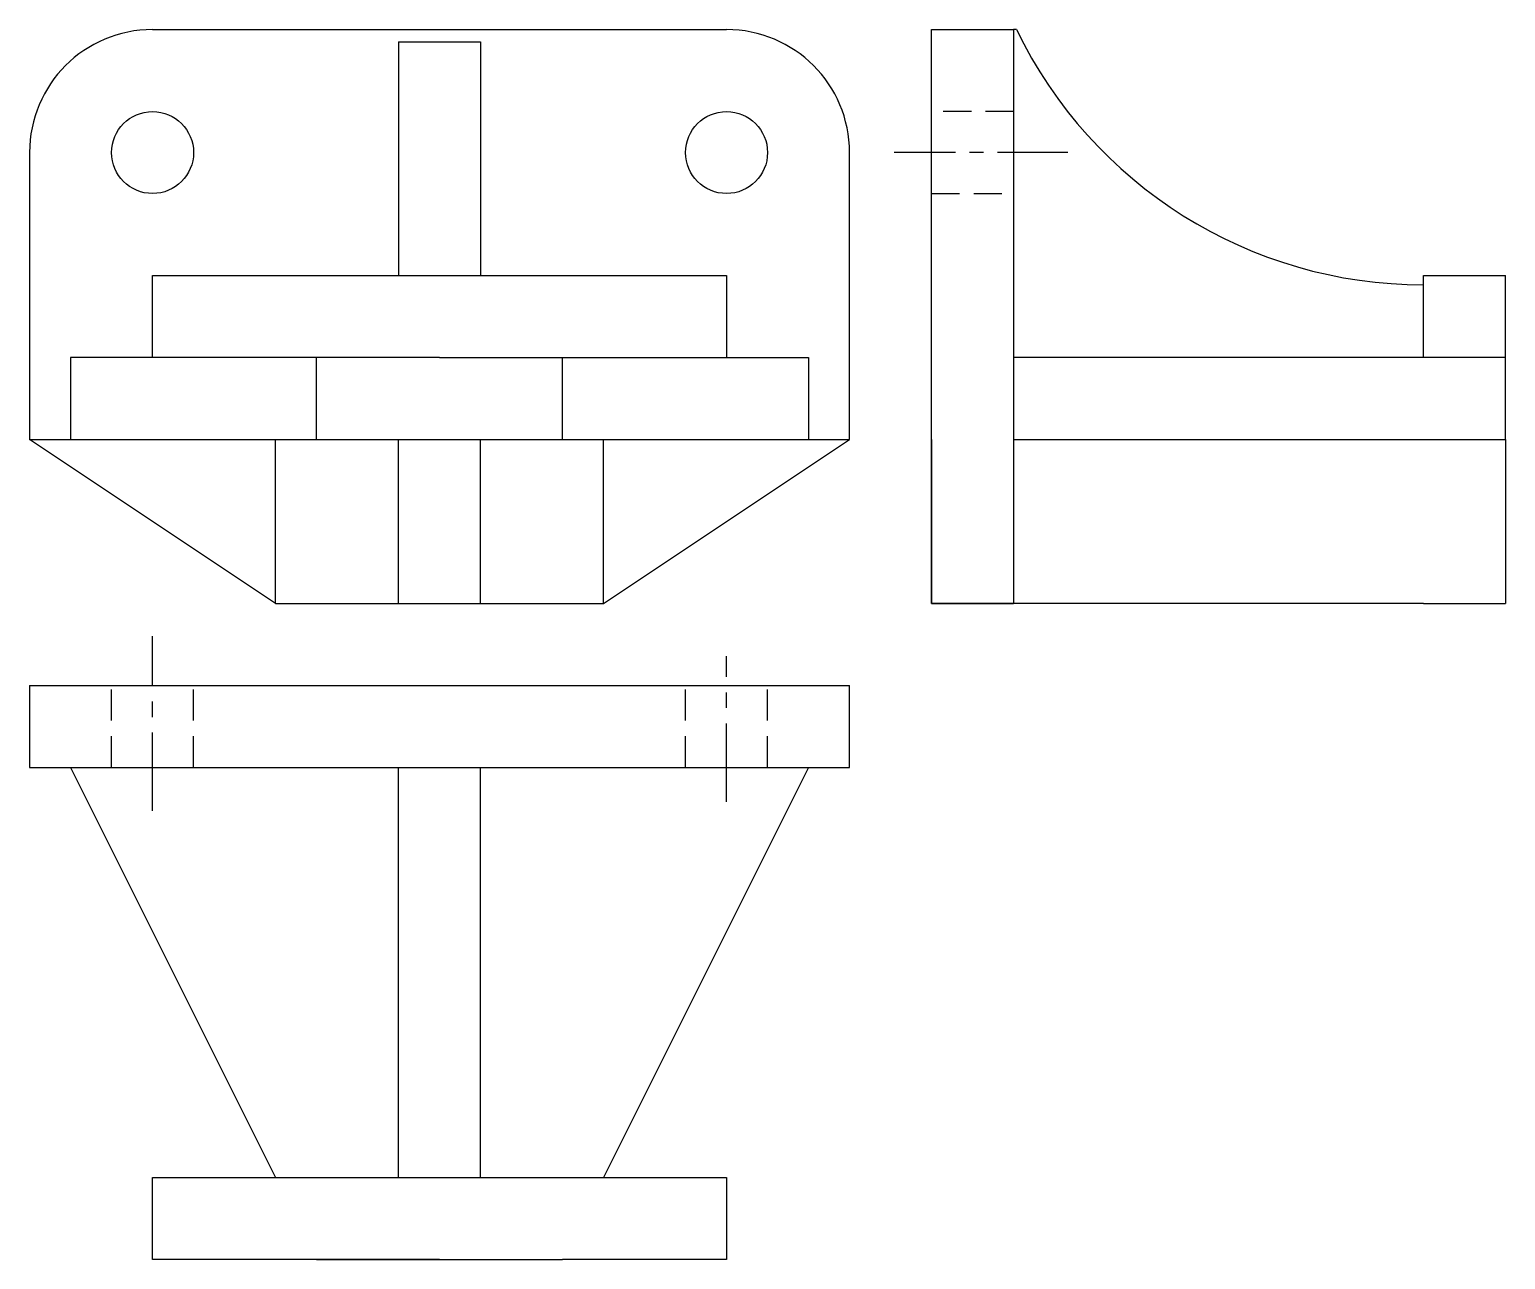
# Model space of a CAD drawing. Header units: millimetres. Extents: x 2153 to 2333, y 1993 to 2143.
import ezdxf

# ---------------------------------------------------------------- set-up
doc = ezdxf.new("R2010")
doc.units = ezdxf.units.MM
doc.header["$LTSCALE"] = 0.3
doc.linetypes.add('CENTER', pattern=[50.8, 31.75, -6.35, 6.35, -6.35])
doc.linetypes.add('DASHED', pattern=[19.05, 12.7, -6.35])

msp = doc.modelspace()

# ---------------------------------------------------------------- linework, layer by layer
for p, q in [((2168.24, 2142.97), (2238.24, 2142.97)), ((2198.24, 2141.47), (2198.24, 2112.97)), ((2198.24, 2141.47), (2208.24, 2141.47)), ((2208.24, 2141.47), (2208.24, 2112.97)), ((2153.24, 2127.97), (2153.24, 2092.97)), ((2253.24, 2092.97), (2253.24, 2127.97)), ((2168.24, 2102.97), (2168.24, 2112.97)), ((2168.24, 2112.97), (2238.24, 2112.97)), ((2198.24, 2112.97), (2208.24, 2112.97)), ((2238.24, 2112.97), (2238.24, 2102.97)), ((2203.24, 2102.97), (2158.24, 2102.97)), ((2158.24, 2102.97), (2158.24, 2092.97)), ((2188.24, 2092.97), (2188.24, 2102.97)), ((2203.24, 2102.97), (2248.24, 2102.97)), ((2218.24, 2092.97), (2218.24, 2102.97)), ((2248.24, 2102.97), (2248.24, 2092.97)), ((2153.24, 2092.97), (2253.24, 2092.97)), ((2183.24, 2072.97), (2153.24, 2092.97)), ((2183.24, 2072.97), (2183.24, 2092.97)), ((2198.24, 2072.97), (2198.24, 2092.97)), ((2208.24, 2072.97), (2208.24, 2092.97)), ((2223.24, 2072.97), (2253.24, 2092.97)), ((2223.24, 2072.97), (2223.24, 2092.97)), ((2183.24, 2072.97), (2223.24, 2072.97)), ((2153.24, 2062.97), (2153.24, 2052.97)), ((2153.24, 2062.97), (2253.24, 2062.97)), ((2253.24, 2052.97), (2253.24, 2062.97)), ((2153.24, 2052.97), (2253.24, 2052.97)), ((2158.24, 2052.97), (2183.24, 2002.97)), ((2248.24, 2052.97), (2223.24, 2002.97)), ((2168.24, 1992.97), (2168.24, 2002.97)), ((2168.24, 2002.97), (2238.24, 2002.97)), ((2238.24, 2002.97), (2238.24, 1992.97)), ((2203.24, 1992.97), (2168.24, 1992.97)), ((2188.24, 1992.97), (2218.24, 1992.97)), ((2238.24, 1992.97), (2218.24, 1992.97))]:
    msp.add_line(p, q)
at = {"ltscale": 0.9}
for p, q in [((2263.24, 2142.97), (2273.24, 2142.97)), ((2263.24, 2072.97), (2263.24, 2142.97)), ((2273.24, 2142.97), (2273.24, 2072.97)), ((2273.6, 2142.97), (2273.24, 2142.97)), ((2323.24, 2102.97), (2323.24, 2112.97)), ((2323.24, 2112.97), (2333.24, 2112.97)), ((2333.24, 2102.97), (2333.24, 2112.97)), ((2333.24, 2102.97), (2273.24, 2102.97)), ((2333.24, 2092.97), (2333.24, 2102.97)), ((2263.24, 2092.97), (2263.24, 2072.97)), ((2273.24, 2092.97), (2333.24, 2092.97)), ((2333.24, 2092.97), (2333.24, 2072.97)), ((2263.24, 2072.97), (2273.24, 2072.97)), ((2273.24, 2072.97), (2263.24, 2072.97)), ((2323.24, 2072.97), (2273.24, 2072.97)), ((2323.24, 2072.97), (2333.24, 2072.97)), ((2198.24, 2002.97), (2198.24, 2052.97)), ((2208.24, 2002.97), (2208.24, 2052.97))]:
    msp.add_line(p, q, dxfattribs=at)
at = {"linetype": 'DASHED', "ltscale": 0.9}
for p, q in [((2273.24, 2132.97), (2263.24, 2132.97)), ((2263.24, 2122.97), (2273.24, 2122.97))]:
    msp.add_line(p, q, dxfattribs=at)
at = {"linetype": 'CENTER', "ltscale": 0.9}
msp.add_line((2279.86, 2127.97), (2258.69, 2127.97), dxfattribs=at)
at = {"linetype": 'CENTER'}
for p, q in [((2168.24, 2047.7), (2168.24, 2068.97)), ((2238.24, 2048.8), (2238.24, 2066.56))]:
    msp.add_line(p, q, dxfattribs=at)
at = {"linetype": 'DASHED'}
for p, q in [((2163.24, 2052.97), (2163.24, 2062.97)), ((2173.24, 2052.97), (2173.24, 2062.97)), ((2233.24, 2052.97), (2233.24, 2062.97)), ((2243.24, 2052.97), (2243.24, 2062.97))]:
    msp.add_line(p, q, dxfattribs=at)
for centre in [(2168.24, 2127.97), (2238.24, 2127.97)]:
    msp.add_circle(centre, 5)
for centre, start, end in [((2168.24, 2127.97), 90, 180), ((2238.24, 2127.97), 0, 90)]:
    msp.add_arc(centre, 15, start, end)
at = {"ltscale": 0.9}
msp.add_arc((2323.24, 2166.97), 55.13, 205.8044, 270, dxfattribs=at)

doc.saveas('drawing.dxf')
